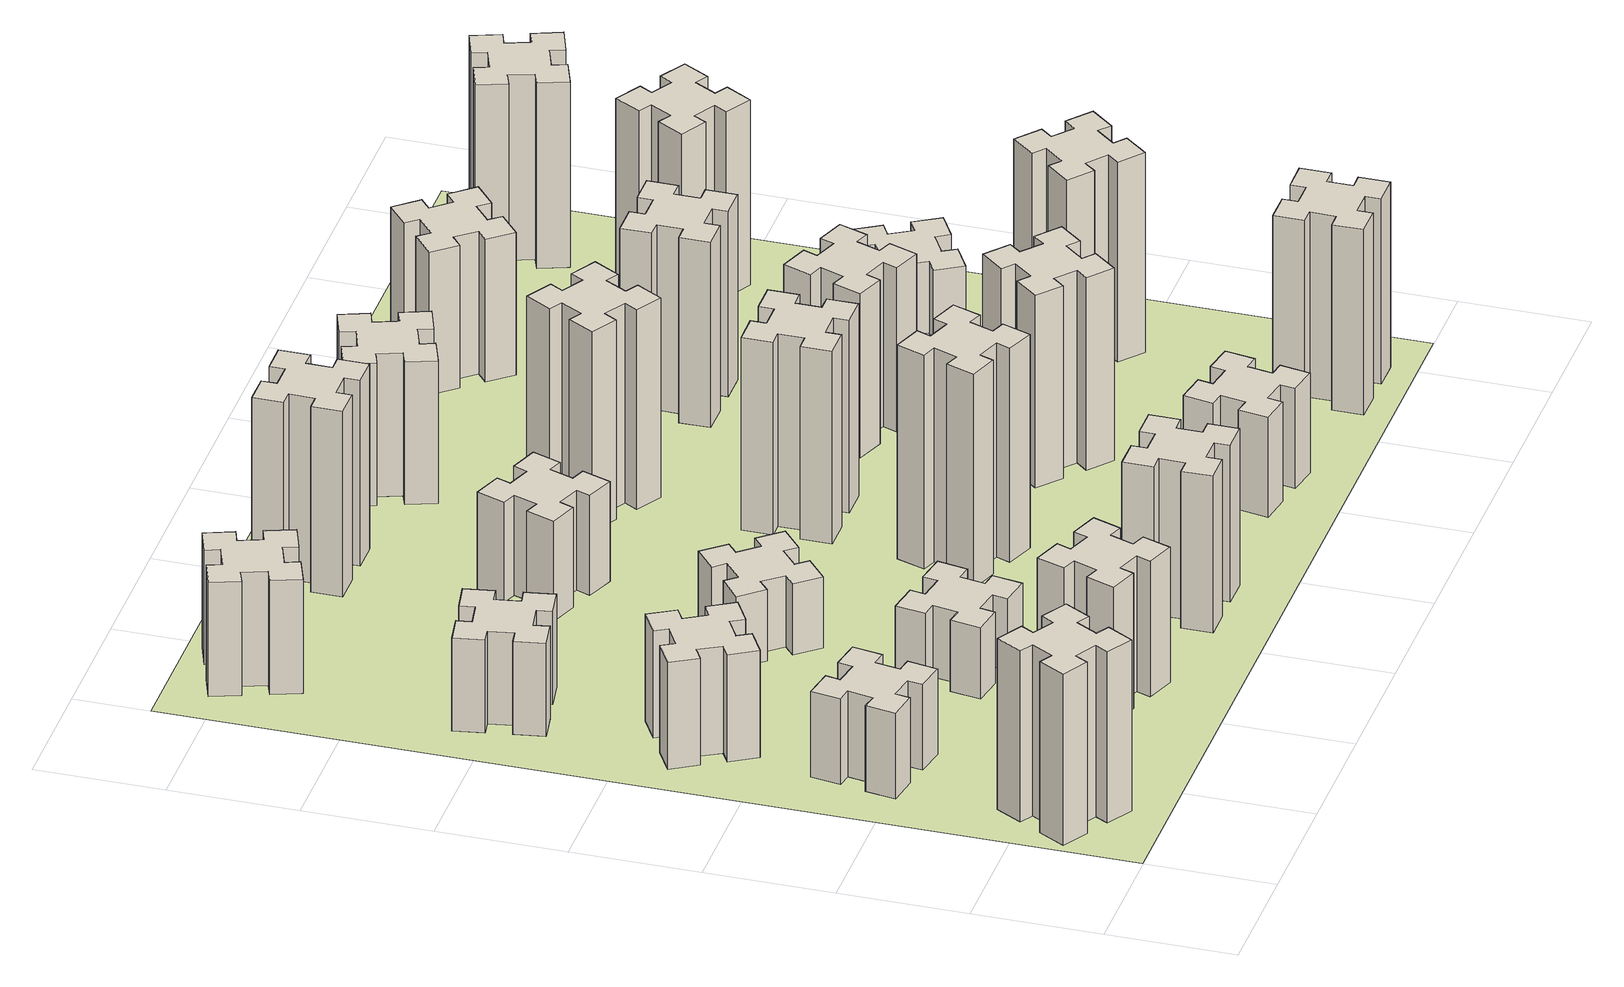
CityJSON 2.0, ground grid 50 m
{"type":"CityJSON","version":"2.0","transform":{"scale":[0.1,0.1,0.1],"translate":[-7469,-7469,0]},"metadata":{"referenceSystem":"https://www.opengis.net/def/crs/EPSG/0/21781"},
"CityObjects":{
"building1":{"type":"Building","attributes":{"class":"1000","function":"1000","usage":"1000","yearOfConstruction":2016,"roofType":"1000","measuredHeight":72,"storeysAboveGround":30,"storeysBelowGround":0},"geometry":[{"type":"Solid","lod":"1","boundaries":[[[[0,1,2,3,4,5,6,7,8,9,10,11,12,13,14,15,16,17,18,19]],[[17,16,20,21]],[[16,15,22,20]],[[15,14,23,22]],[[14,13,24,23]],[[13,12,25,24]],[[12,11,26,25]],[[11,10,27,26]],[[10,9,28,27]],[[9,8,29,28]],[[8,7,30,29]],[[7,6,31,30]],[[6,5,32,31]],[[5,4,33,32]],[[4,3,34,33]],[[3,2,35,34]],[[2,1,36,35]],[[1,0,37,36]],[[0,19,38,37]],[[19,18,39,38]],[[18,17,21,39]],[[24,25,26,27,28,29,30,31,32,33,34,35,36,37,38,39,21,20,22,23]]]]}]},
"building2":{"type":"Building","attributes":{"class":"1000","function":"1000","usage":"1000","yearOfConstruction":2016,"roofType":"1000","measuredHeight":36,"storeysAboveGround":30,"storeysBelowGround":0},"geometry":[{"type":"Solid","lod":"1","boundaries":[[[[40,41,42,43,44,45,46,47,48,49,50,51,52,53,54,55,56,57,58,59]],[[57,56,60,61]],[[56,55,62,60]],[[55,54,63,62]],[[54,53,64,63]],[[53,52,65,64]],[[52,51,66,65]],[[51,50,67,66]],[[50,49,68,67]],[[49,48,69,68]],[[48,47,70,69]],[[47,46,71,70]],[[46,45,72,71]],[[45,44,73,72]],[[44,43,74,73]],[[43,42,75,74]],[[42,41,76,75]],[[41,40,77,76]],[[40,59,78,77]],[[59,58,79,78]],[[58,57,61,79]],[[64,65,66,67,68,69,70,71,72,73,74,75,76,77,78,79,61,60,62,63]]]]}]},
"building3":{"type":"Building","attributes":{"class":"1000","function":"1000","usage":"1000","yearOfConstruction":2016,"roofType":"1000","measuredHeight":45,"storeysAboveGround":30,"storeysBelowGround":0},"geometry":[{"type":"Solid","lod":"1","boundaries":[[[[80,81,82,83,84,85,86,87,88,89,90,91,92,93,94,95,96,97,98,99]],[[97,96,100,101]],[[96,95,102,100]],[[95,94,103,102]],[[94,93,104,103]],[[93,92,105,104]],[[92,91,106,105]],[[91,90,107,106]],[[90,89,108,107]],[[89,88,109,108]],[[88,87,110,109]],[[87,86,111,110]],[[86,85,112,111]],[[85,84,113,112]],[[84,83,114,113]],[[83,82,115,114]],[[82,81,116,115]],[[81,80,117,116]],[[80,99,118,117]],[[99,98,119,118]],[[98,97,101,119]],[[104,105,106,107,108,109,110,111,112,113,114,115,116,117,118,119,101,100,102,103]]]]}]},
"building4":{"type":"Building","attributes":{"class":"1000","function":"1000","usage":"1000","yearOfConstruction":2016,"roofType":"1000","measuredHeight":39,"storeysAboveGround":30,"storeysBelowGround":0},"geometry":[{"type":"Solid","lod":"1","boundaries":[[[[120,121,122,123,124,125,126,127,128,129,130,131,132,133,134,135,136,137,138,139]],[[137,136,140,141]],[[136,135,142,140]],[[135,134,143,142]],[[134,133,144,143]],[[133,132,145,144]],[[132,131,146,145]],[[131,130,147,146]],[[130,129,148,147]],[[129,128,149,148]],[[128,127,150,149]],[[127,126,151,150]],[[126,125,152,151]],[[125,124,153,152]],[[124,123,154,153]],[[123,122,155,154]],[[122,121,156,155]],[[121,120,157,156]],[[120,139,158,157]],[[139,138,159,158]],[[138,137,141,159]],[[144,145,146,147,148,149,150,151,152,153,154,155,156,157,158,159,141,140,142,143]]]]}]},
"building5":{"type":"Building","attributes":{"class":"1000","function":"1000","usage":"1000","yearOfConstruction":2016,"roofType":"1000","measuredHeight":57,"storeysAboveGround":30,"storeysBelowGround":0},"geometry":[{"type":"Solid","lod":"1","boundaries":[[[[160,161,162,163,164,165,166,167,168,169,170,171,172,173,174,175,176,177,178,179]],[[177,176,180,181]],[[176,175,182,180]],[[175,174,183,182]],[[174,173,184,183]],[[173,172,185,184]],[[172,171,186,185]],[[171,170,187,186]],[[170,169,188,187]],[[169,168,189,188]],[[168,167,190,189]],[[167,166,191,190]],[[166,165,192,191]],[[165,164,193,192]],[[164,163,194,193]],[[163,162,195,194]],[[162,161,196,195]],[[161,160,197,196]],[[160,179,198,197]],[[179,178,199,198]],[[178,177,181,199]],[[184,185,186,187,188,189,190,191,192,193,194,195,196,197,198,199,181,180,182,183]]]]}]},
"building6":{"type":"Building","attributes":{"class":"1000","function":"1000","usage":"1000","yearOfConstruction":2016,"roofType":"1000","measuredHeight":48,"storeysAboveGround":30,"storeysBelowGround":0},"geometry":[{"type":"Solid","lod":"1","boundaries":[[[[200,201,202,203,204,205,206,207,208,209,210,211,212,213,214,215,216,217,218,219]],[[217,216,220,221]],[[216,215,222,220]],[[215,214,223,222]],[[214,213,224,223]],[[213,212,225,224]],[[212,211,226,225]],[[211,210,227,226]],[[210,209,228,227]],[[209,208,229,228]],[[208,207,230,229]],[[207,206,231,230]],[[206,205,232,231]],[[205,204,233,232]],[[204,203,234,233]],[[203,202,235,234]],[[202,201,236,235]],[[201,200,237,236]],[[200,219,238,237]],[[219,218,239,238]],[[218,217,221,239]],[[224,225,226,227,228,229,230,231,232,233,234,235,236,237,238,239,221,220,222,223]]]]}]},
"building7":{"type":"Building","attributes":{"class":"1000","function":"1000","usage":"1000","yearOfConstruction":2016,"roofType":"1000","measuredHeight":30,"storeysAboveGround":30,"storeysBelowGround":0},"geometry":[{"type":"Solid","lod":"1","boundaries":[[[[240,241,242,243,244,245,246,247,248,249,250,251,252,253,254,255,256,257,258,259]],[[257,256,260,261]],[[256,255,262,260]],[[255,254,263,262]],[[254,253,264,263]],[[253,252,265,264]],[[252,251,266,265]],[[251,250,267,266]],[[250,249,268,267]],[[249,248,269,268]],[[248,247,270,269]],[[247,246,271,270]],[[246,245,272,271]],[[245,244,273,272]],[[244,243,274,273]],[[243,242,275,274]],[[242,241,276,275]],[[241,240,277,276]],[[240,259,278,277]],[[259,258,279,278]],[[258,257,261,279]],[[264,265,266,267,268,269,270,271,272,273,274,275,276,277,278,279,261,260,262,263]]]]}]},
"building8":{"type":"Building","attributes":{"class":"1000","function":"1000","usage":"1000","yearOfConstruction":2016,"roofType":"1000","measuredHeight":30,"storeysAboveGround":30,"storeysBelowGround":0},"geometry":[{"type":"Solid","lod":"1","boundaries":[[[[280,281,282,283,284,285,286,287,288,289,290,291,292,293,294,295,296,297,298,299]],[[297,296,300,301]],[[296,295,302,300]],[[295,294,303,302]],[[294,293,304,303]],[[293,292,305,304]],[[292,291,306,305]],[[291,290,307,306]],[[290,289,308,307]],[[289,288,309,308]],[[288,287,310,309]],[[287,286,311,310]],[[286,285,312,311]],[[285,284,313,312]],[[284,283,314,313]],[[283,282,315,314]],[[282,281,316,315]],[[281,280,317,316]],[[280,299,318,317]],[[299,298,319,318]],[[298,297,301,319]],[[304,305,306,307,308,309,310,311,312,313,314,315,316,317,318,319,301,300,302,303]]]]}]},
"building9":{"type":"Building","attributes":{"class":"1000","function":"1000","usage":"1000","yearOfConstruction":2016,"roofType":"1000","measuredHeight":66,"storeysAboveGround":30,"storeysBelowGround":0},"geometry":[{"type":"Solid","lod":"1","boundaries":[[[[320,321,322,323,324,325,326,327,328,329,330,331,332,333,334,335,336,337,338,339]],[[337,336,340,341]],[[336,335,342,340]],[[335,334,343,342]],[[334,333,344,343]],[[333,332,345,344]],[[332,331,346,345]],[[331,330,347,346]],[[330,329,348,347]],[[329,328,349,348]],[[328,327,350,349]],[[327,326,351,350]],[[326,325,352,351]],[[325,324,353,352]],[[324,323,354,353]],[[323,322,355,354]],[[322,321,356,355]],[[321,320,357,356]],[[320,339,358,357]],[[339,338,359,358]],[[338,337,341,359]],[[344,345,346,347,348,349,350,351,352,353,354,355,356,357,358,359,341,340,342,343]]]]}]},
"building10":{"type":"Building","attributes":{"class":"1000","function":"1000","usage":"1000","yearOfConstruction":2016,"roofType":"1000","measuredHeight":42,"storeysAboveGround":30,"storeysBelowGround":0},"geometry":[{"type":"Solid","lod":"1","boundaries":[[[[360,361,362,363,364,365,366,367,368,369,370,371,372,373,374,375,376,377,378,379]],[[377,376,380,381]],[[376,375,382,380]],[[375,374,383,382]],[[374,373,384,383]],[[373,372,385,384]],[[372,371,386,385]],[[371,370,387,386]],[[370,369,388,387]],[[369,368,389,388]],[[368,367,390,389]],[[367,366,391,390]],[[366,365,392,391]],[[365,364,393,392]],[[364,363,394,393]],[[363,362,395,394]],[[362,361,396,395]],[[361,360,397,396]],[[360,379,398,397]],[[379,378,399,398]],[[378,377,381,399]],[[384,385,386,387,388,389,390,391,392,393,394,395,396,397,398,399,381,380,382,383]]]]}]},
"building11":{"type":"Building","attributes":{"class":"1000","function":"1000","usage":"1000","yearOfConstruction":2016,"roofType":"1000","measuredHeight":78,"storeysAboveGround":30,"storeysBelowGround":0},"geometry":[{"type":"Solid","lod":"1","boundaries":[[[[400,401,402,403,404,405,406,407,408,409,410,411,412,413,414,415,416,417,418,419]],[[417,416,420,421]],[[416,415,422,420]],[[415,414,423,422]],[[414,413,424,423]],[[413,412,425,424]],[[412,411,426,425]],[[411,410,427,426]],[[410,409,428,427]],[[409,408,429,428]],[[408,407,430,429]],[[407,406,431,430]],[[406,405,432,431]],[[405,404,433,432]],[[404,403,434,433]],[[403,402,435,434]],[[402,401,436,435]],[[401,400,437,436]],[[400,419,438,437]],[[419,418,439,438]],[[418,417,421,439]],[[424,425,426,427,428,429,430,431,432,433,434,435,436,437,438,439,421,420,422,423]]]]}]},
"building12":{"type":"Building","attributes":{"class":"1000","function":"1000","usage":"1000","yearOfConstruction":2016,"roofType":"1000","measuredHeight":90,"storeysAboveGround":30,"storeysBelowGround":0},"geometry":[{"type":"Solid","lod":"1","boundaries":[[[[440,441,442,443,444,445,446,447,448,449,450,451,452,453,454,455,456,457,458,459]],[[457,456,460,461]],[[456,455,462,460]],[[455,454,463,462]],[[454,453,464,463]],[[453,452,465,464]],[[452,451,466,465]],[[451,450,467,466]],[[450,449,468,467]],[[449,448,469,468]],[[448,447,470,469]],[[447,446,471,470]],[[446,445,472,471]],[[445,444,473,472]],[[444,443,474,473]],[[443,442,475,474]],[[442,441,476,475]],[[441,440,477,476]],[[440,459,478,477]],[[459,458,479,478]],[[458,457,461,479]],[[464,465,466,467,468,469,470,471,472,473,474,475,476,477,478,479,461,460,462,463]]]]}]},
"building13":{"type":"Building","attributes":{"class":"1000","function":"1000","usage":"1000","yearOfConstruction":2016,"roofType":"1000","measuredHeight":81,"storeysAboveGround":30,"storeysBelowGround":0},"geometry":[{"type":"Solid","lod":"1","boundaries":[[[[480,481,482,483,484,485,486,487,488,489,490,491,492,493,494,495,496,497,498,499]],[[497,496,500,501]],[[496,495,502,500]],[[495,494,503,502]],[[494,493,504,503]],[[493,492,505,504]],[[492,491,506,505]],[[491,490,507,506]],[[490,489,508,507]],[[489,488,509,508]],[[488,487,510,509]],[[487,486,511,510]],[[486,485,512,511]],[[485,484,513,512]],[[484,483,514,513]],[[483,482,515,514]],[[482,481,516,515]],[[481,480,517,516]],[[480,499,518,517]],[[499,498,519,518]],[[498,497,501,519]],[[504,505,506,507,508,509,510,511,512,513,514,515,516,517,518,519,501,500,502,503]]]]}]},
"building14":{"type":"Building","attributes":{"class":"1000","function":"1000","usage":"1000","yearOfConstruction":2016,"roofType":"1000","measuredHeight":84,"storeysAboveGround":30,"storeysBelowGround":0},"geometry":[{"type":"Solid","lod":"1","boundaries":[[[[520,521,522,523,524,525,526,527,528,529,530,531,532,533,534,535,536,537,538,539]],[[537,536,540,541]],[[536,535,542,540]],[[535,534,543,542]],[[534,533,544,543]],[[533,532,545,544]],[[532,531,546,545]],[[531,530,547,546]],[[530,529,548,547]],[[529,528,549,548]],[[528,527,550,549]],[[527,526,551,550]],[[526,525,552,551]],[[525,524,553,552]],[[524,523,554,553]],[[523,522,555,554]],[[522,521,556,555]],[[521,520,557,556]],[[520,539,558,557]],[[539,538,559,558]],[[538,537,541,559]],[[544,545,546,547,548,549,550,551,552,553,554,555,556,557,558,559,541,540,542,543]]]]}]},
"building15":{"type":"Building","attributes":{"class":"1000","function":"1000","usage":"1000","yearOfConstruction":2016,"roofType":"1000","measuredHeight":42,"storeysAboveGround":30,"storeysBelowGround":0},"geometry":[{"type":"Solid","lod":"1","boundaries":[[[[560,561,562,563,564,565,566,567,568,569,570,571,572,573,574,575,576,577,578,579]],[[577,576,580,581]],[[576,575,582,580]],[[575,574,583,582]],[[574,573,584,583]],[[573,572,585,584]],[[572,571,586,585]],[[571,570,587,586]],[[570,569,588,587]],[[569,568,589,588]],[[568,567,590,589]],[[567,566,591,590]],[[566,565,592,591]],[[565,564,593,592]],[[564,563,594,593]],[[563,562,595,594]],[[562,561,596,595]],[[561,560,597,596]],[[560,579,598,597]],[[579,578,599,598]],[[578,577,581,599]],[[584,585,586,587,588,589,590,591,592,593,594,595,596,597,598,599,581,580,582,583]]]]}]},
"building16":{"type":"Building","attributes":{"class":"1000","function":"1000","usage":"1000","yearOfConstruction":2016,"roofType":"1000","measuredHeight":60,"storeysAboveGround":30,"storeysBelowGround":0},"geometry":[{"type":"Solid","lod":"1","boundaries":[[[[600,601,602,603,604,605,606,607,608,609,610,611,612,613,614,615,616,617,618,619]],[[617,616,620,621]],[[616,615,622,620]],[[615,614,623,622]],[[614,613,624,623]],[[613,612,625,624]],[[612,611,626,625]],[[611,610,627,626]],[[610,609,628,627]],[[609,608,629,628]],[[608,607,630,629]],[[607,606,631,630]],[[606,605,632,631]],[[605,604,633,632]],[[604,603,634,633]],[[603,602,635,634]],[[602,601,636,635]],[[601,600,637,636]],[[600,619,638,637]],[[619,618,639,638]],[[618,617,621,639]],[[624,625,626,627,628,629,630,631,632,633,634,635,636,637,638,639,621,620,622,623]]]]}]},
"building17":{"type":"Building","attributes":{"class":"1000","function":"1000","usage":"1000","yearOfConstruction":2016,"roofType":"1000","measuredHeight":81,"storeysAboveGround":30,"storeysBelowGround":0},"geometry":[{"type":"Solid","lod":"1","boundaries":[[[[640,641,642,643,644,645,646,647,648,649,650,651,652,653,654,655,656,657,658,659]],[[657,656,660,661]],[[656,655,662,660]],[[655,654,663,662]],[[654,653,664,663]],[[653,652,665,664]],[[652,651,666,665]],[[651,650,667,666]],[[650,649,668,667]],[[649,648,669,668]],[[648,647,670,669]],[[647,646,671,670]],[[646,645,672,671]],[[645,644,673,672]],[[644,643,674,673]],[[643,642,675,674]],[[642,641,676,675]],[[641,640,677,676]],[[640,659,678,677]],[[659,658,679,678]],[[658,657,661,679]],[[664,665,666,667,668,669,670,671,672,673,674,675,676,677,678,679,661,660,662,663]]]]}]},
"building18":{"type":"Building","attributes":{"class":"1000","function":"1000","usage":"1000","yearOfConstruction":2016,"roofType":"1000","measuredHeight":69,"storeysAboveGround":30,"storeysBelowGround":0},"geometry":[{"type":"Solid","lod":"1","boundaries":[[[[680,681,682,683,684,685,686,687,688,689,690,691,692,693,694,695,696,697,698,699]],[[697,696,700,701]],[[696,695,702,700]],[[695,694,703,702]],[[694,693,704,703]],[[693,692,705,704]],[[692,691,706,705]],[[691,690,707,706]],[[690,689,708,707]],[[689,688,709,708]],[[688,687,710,709]],[[687,686,711,710]],[[686,685,712,711]],[[685,684,713,712]],[[684,683,714,713]],[[683,682,715,714]],[[682,681,716,715]],[[681,680,717,716]],[[680,699,718,717]],[[699,698,719,718]],[[698,697,701,719]],[[704,705,706,707,708,709,710,711,712,713,714,715,716,717,718,719,701,700,702,703]]]]}]},
"building19":{"type":"Building","attributes":{"class":"1000","function":"1000","usage":"1000","yearOfConstruction":2016,"roofType":"1000","measuredHeight":78,"storeysAboveGround":30,"storeysBelowGround":0},"geometry":[{"type":"Solid","lod":"1","boundaries":[[[[720,721,722,723,724,725,726,727,728,729,730,731,732,733,734,735,736,737,738,739]],[[737,736,740,741]],[[736,735,742,740]],[[735,734,743,742]],[[734,733,744,743]],[[733,732,745,744]],[[732,731,746,745]],[[731,730,747,746]],[[730,729,748,747]],[[729,728,749,748]],[[728,727,750,749]],[[727,726,751,750]],[[726,725,752,751]],[[725,724,753,752]],[[724,723,754,753]],[[723,722,755,754]],[[722,721,756,755]],[[721,720,757,756]],[[720,739,758,757]],[[739,738,759,758]],[[738,737,741,759]],[[744,745,746,747,748,749,750,751,752,753,754,755,756,757,758,759,741,740,742,743]]]]}]},
"building20":{"type":"Building","attributes":{"class":"1000","function":"1000","usage":"1000","yearOfConstruction":2016,"roofType":"1000","measuredHeight":78,"storeysAboveGround":30,"storeysBelowGround":0},"geometry":[{"type":"Solid","lod":"1","boundaries":[[[[760,761,762,763,764,765,766,767,768,769,770,771,772,773,774,775,776,777,778,779]],[[777,776,780,781]],[[776,775,782,780]],[[775,774,783,782]],[[774,773,784,783]],[[773,772,785,784]],[[772,771,786,785]],[[771,770,787,786]],[[770,769,788,787]],[[769,768,789,788]],[[768,767,790,789]],[[767,766,791,790]],[[766,765,792,791]],[[765,764,793,792]],[[764,763,794,793]],[[763,762,795,794]],[[762,761,796,795]],[[761,760,797,796]],[[760,779,798,797]],[[779,778,799,798]],[[778,777,781,799]],[[784,785,786,787,788,789,790,791,792,793,794,795,796,797,798,799,781,780,782,783]]]]}]},
"building21":{"type":"Building","attributes":{"class":"1000","function":"1000","usage":"1000","yearOfConstruction":2016,"roofType":"1000","measuredHeight":60,"storeysAboveGround":30,"storeysBelowGround":0},"geometry":[{"type":"Solid","lod":"1","boundaries":[[[[800,801,802,803,804,805,806,807,808,809,810,811,812,813,814,815,816,817,818,819]],[[817,816,820,821]],[[816,815,822,820]],[[815,814,823,822]],[[814,813,824,823]],[[813,812,825,824]],[[812,811,826,825]],[[811,810,827,826]],[[810,809,828,827]],[[809,808,829,828]],[[808,807,830,829]],[[807,806,831,830]],[[806,805,832,831]],[[805,804,833,832]],[[804,803,834,833]],[[803,802,835,834]],[[802,801,836,835]],[[801,800,837,836]],[[800,819,838,837]],[[819,818,839,838]],[[818,817,821,839]],[[824,825,826,827,828,829,830,831,832,833,834,835,836,837,838,839,821,820,822,823]]]]}]},
"building22":{"type":"Building","attributes":{"class":"1000","function":"1000","usage":"1000","yearOfConstruction":2016,"roofType":"1000","measuredHeight":84,"storeysAboveGround":30,"storeysBelowGround":0},"geometry":[{"type":"Solid","lod":"1","boundaries":[[[[840,841,842,843,844,845,846,847,848,849,850,851,852,853,854,855,856,857,858,859]],[[857,856,860,861]],[[856,855,862,860]],[[855,854,863,862]],[[854,853,864,863]],[[853,852,865,864]],[[852,851,866,865]],[[851,850,867,866]],[[850,849,868,867]],[[849,848,869,868]],[[848,847,870,869]],[[847,846,871,870]],[[846,845,872,871]],[[845,844,873,872]],[[844,843,874,873]],[[843,842,875,874]],[[842,841,876,875]],[[841,840,877,876]],[[840,859,878,877]],[[859,858,879,878]],[[858,857,861,879]],[[864,865,866,867,868,869,870,871,872,873,874,875,876,877,878,879,861,860,862,863]]]]}]},
"building23":{"type":"Building","attributes":{"class":"1000","function":"1000","usage":"1000","yearOfConstruction":2016,"roofType":"1000","measuredHeight":30,"storeysAboveGround":30,"storeysBelowGround":0},"geometry":[{"type":"Solid","lod":"1","boundaries":[[[[880,881,882,883,884,885,886,887,888,889,890,891,892,893,894,895,896,897,898,899]],[[897,896,900,901]],[[896,895,902,900]],[[895,894,903,902]],[[894,893,904,903]],[[893,892,905,904]],[[892,891,906,905]],[[891,890,907,906]],[[890,889,908,907]],[[889,888,909,908]],[[888,887,910,909]],[[887,886,911,910]],[[886,885,912,911]],[[885,884,913,912]],[[884,883,914,913]],[[883,882,915,914]],[[882,881,916,915]],[[881,880,917,916]],[[880,899,918,917]],[[899,898,919,918]],[[898,897,901,919]],[[904,905,906,907,908,909,910,911,912,913,914,915,916,917,918,919,901,900,902,903]]]]}]},
"building24":{"type":"Building","attributes":{"class":"1000","function":"1000","usage":"1000","yearOfConstruction":2016,"roofType":"1000","measuredHeight":78,"storeysAboveGround":30,"storeysBelowGround":0},"geometry":[{"type":"Solid","lod":"1","boundaries":[[[[920,921,922,923,924,925,926,927,928,929,930,931,932,933,934,935,936,937,938,939]],[[937,936,940,941]],[[936,935,942,940]],[[935,934,943,942]],[[934,933,944,943]],[[933,932,945,944]],[[932,931,946,945]],[[931,930,947,946]],[[930,929,948,947]],[[929,928,949,948]],[[928,927,950,949]],[[927,926,951,950]],[[926,925,952,951]],[[925,924,953,952]],[[924,923,954,953]],[[923,922,955,954]],[[922,921,956,955]],[[921,920,957,956]],[[920,939,958,957]],[[939,938,959,958]],[[938,937,941,959]],[[944,945,946,947,948,949,950,951,952,953,954,955,956,957,958,959,941,940,942,943]]]]}]},
"building25":{"type":"Building","attributes":{"class":"1000","function":"1000","usage":"1000","yearOfConstruction":2016,"roofType":"1000","measuredHeight":78,"storeysAboveGround":30,"storeysBelowGround":0},"geometry":[{"type":"Solid","lod":"1","boundaries":[[[[960,961,962,963,964,965,966,967,968,969,970,971,972,973,974,975,976,977,978,979]],[[977,976,980,981]],[[976,975,982,980]],[[975,974,983,982]],[[974,973,984,983]],[[973,972,985,984]],[[972,971,986,985]],[[971,970,987,986]],[[970,969,988,987]],[[969,968,989,988]],[[968,967,990,989]],[[967,966,991,990]],[[966,965,992,991]],[[965,964,993,992]],[[964,963,994,993]],[[963,962,995,994]],[[962,961,996,995]],[[961,960,997,996]],[[960,979,998,997]],[[979,978,999,998]],[[978,977,981,999]],[[984,985,986,987,988,989,990,991,992,993,994,995,996,997,998,999,981,980,982,983]]]]}]},
"landuse1":{"type":"LandUse","attributes":{"name":"plot1","function":"1010"},"geometry":[{"type":"MultiSurface","lod":"1","boundaries":[[[1000,1001,1002,1003]]]}]}
},
"vertices":[
[177,305,0],[264,255,0],[234,203,0],[338,143,0],[398,247,0],[346,277,0],[396,364,0],[448,334,0],[508,438,0],[404,498,0],[374,446,0],[287,496,0],[317,548,0],[213,608,0],[153,504,0],[205,474,0],[155,387,0],[103,417,0],[43,313,0],[147,253,0],[155,387,720],[103,417,720],[205,474,720],[153,504,720],[213,608,720],[317,548,720],[287,496,720],[374,446,720],[404,498,720],[508,438,720],[448,334,720],[396,364,720],[346,277,720],[398,247,720],[338,143,720],[234,203,720],[264,255,720],[177,305,720],[147,253,720],[43,313,720],
[307,1016,0],[405,998,0],[395,939,0],[513,918,0],[534,1037,0],[475,1047,0],[492,1145,0],[551,1135,0],[572,1253,0],[454,1274,0],[444,1215,0],[345,1232,0],[356,1291,0],[237,1312,0],[217,1194,0],[276,1184,0],[258,1085,0],[199,1096,0],[178,977,0],[297,957,0],[258,1085,360],[199,1096,360],[276,1184,360],[217,1194,360],[237,1312,360],[356,1291,360],[345,1232,360],[444,1215,360],[454,1274,360],[572,1253,360],[551,1135,360],[492,1145,360],[475,1047,360],[534,1037,360],[513,918,360],[395,939,360],[405,998,360],[307,1016,360],[297,957,360],[178,977,360],
[364,1876,0],[277,1826,0],[247,1878,0],[143,1818,0],[203,1714,0],[255,1744,0],[305,1657,0],[253,1627,0],[313,1523,0],[417,1583,0],[387,1635,0],[474,1685,0],[504,1633,0],[608,1693,0],[548,1797,0],[496,1767,0],[446,1854,0],[498,1884,0],[438,1988,0],[334,1928,0],[446,1854,450],[498,1884,450],[496,1767,450],[548,1797,450],[608,1693,450],[504,1633,450],[474,1685,450],[387,1635,450],[417,1583,450],[313,1523,450],[253,1627,450],[305,1657,450],[255,1744,450],[203,1714,450],[143,1818,450],[247,1878,450],[277,1826,450],[364,1876,450],[334,1928,450],[438,1988,450],
[345,2378,0],[444,2396,0],[454,2337,0],[572,2357,0],[551,2476,0],[492,2465,0],[475,2564,0],[534,2574,0],[513,2692,0],[395,2671,0],[405,2612,0],[307,2595,0],[297,2654,0],[178,2633,0],[199,2515,0],[258,2525,0],[276,2427,0],[217,2417,0],[237,2298,0],[356,2319,0],[276,2427,390],[217,2417,390],[258,2525,390],[199,2515,390],[178,2633,390],[297,2654,390],[307,2595,390],[405,2612,390],[395,2671,390],[513,2692,390],[534,2574,390],[475,2564,390],[492,2465,390],[551,2476,390],[572,2357,390],[454,2337,390],[444,2396,390],[345,2378,390],[356,2319,390],[237,2298,390],
[1202,391,0],[1236,485,0],[1292,464,0],[1333,577,0],[1220,618,0],[1200,562,0],[1106,596,0],[1127,652,0],[1014,693,0],[973,580,0],[1029,560,0],[995,466,0],[939,487,0],[897,374,0],[1010,333,0],[1031,389,0],[1125,355,0],[1104,299,0],[1217,257,0],[1258,370,0],[1125,355,570],[1104,299,570],[1031,389,570],[1010,333,570],[897,374,570],[939,487,570],[995,466,570],[1029,560,570],[973,580,570],[1014,693,570],[1127,652,570],[1106,596,570],[1200,562,570],[1220,618,570],[1333,577,570],[1292,464,570],[1236,485,570],[1202,391,570],[1258,370,570],[1217,257,570],
[255,3445,0],[289,3351,0],[233,3330,0],[274,3217,0],[387,3259,0],[366,3315,0],[460,3349,0],[480,3293,0],[593,3334,0],[552,3447,0],[496,3426,0],[462,3520,0],[518,3540,0],[477,3653,0],[364,3612,0],[385,3556,0],[291,3522,0],[270,3578,0],[157,3537,0],[199,3424,0],[291,3522,480],[270,3578,480],[385,3556,480],[364,3612,480],[477,3653,480],[518,3540,480],[462,3520,480],[496,3426,480],[552,3447,480],[593,3334,480],[480,3293,480],[460,3349,480],[366,3315,480],[387,3259,480],[274,3217,480],[233,3330,480],[289,3351,480],[255,3445,480],[199,3424,480],[157,3537,480],
[1016,1084,0],[998,985,0],[939,996,0],[918,877,0],[1037,857,0],[1047,916,0],[1145,898,0],[1135,839,0],[1253,818,0],[1274,937,0],[1215,947,0],[1232,1045,0],[1291,1035,0],[1312,1153,0],[1194,1174,0],[1184,1115,0],[1085,1132,0],[1096,1191,0],[977,1212,0],[957,1094,0],[1085,1132,300],[1096,1191,300],[1184,1115,300],[1194,1174,300],[1312,1153,300],[1291,1035,300],[1232,1045,300],[1215,947,300],[1274,937,300],[1253,818,300],[1135,839,300],[1145,898,300],[1047,916,300],[1037,857,300],[918,877,300],[939,996,300],[998,985,300],[1016,1084,300],[957,1094,300],[977,1212,300],
[999,1723,0],[1063,1646,0],[1017,1608,0],[1094,1516,0],[1186,1593,0],[1148,1639,0],[1224,1703,0],[1263,1657,0],[1355,1734,0],[1278,1826,0],[1232,1788,0],[1167,1864,0],[1213,1903,0],[1136,1995,0],[1044,1918,0],[1083,1872,0],[1006,1807,0],[968,1853,0],[876,1776,0],[953,1684,0],[1006,1807,300],[968,1853,300],[1083,1872,300],[1044,1918,300],[1136,1995,300],[1213,1903,300],[1167,1864,300],[1232,1788,300],[1278,1826,300],[1355,1734,300],[1263,1657,300],[1224,1703,300],[1148,1639,300],[1186,1593,300],[1094,1516,300],[1017,1608,300],[1063,1646,300],[999,1723,300],[953,1684,300],[876,1776,300],
[1865,325,0],[1865,425,0],[1925,425,0],[1925,545,0],[1805,545,0],[1805,485,0],[1705,485,0],[1705,545,0],[1585,545,0],[1585,425,0],[1645,425,0],[1645,325,0],[1585,325,0],[1585,205,0],[1705,205,0],[1705,265,0],[1805,265,0],[1805,205,0],[1925,205,0],[1925,325,0],[1805,265,660],[1805,205,660],[1705,265,660],[1705,205,660],[1585,205,660],[1585,325,660],[1645,325,660],[1645,425,660],[1585,425,660],[1585,545,660],[1705,545,660],[1705,485,660],[1805,485,660],[1805,545,660],[1925,545,660],[1925,425,660],[1865,425,660],[1865,325,660],[1925,325,660],[1925,205,660],
[1300,2682,0],[1206,2716,0],[1227,2772,0],[1114,2813,0],[1073,2700,0],[1129,2680,0],[1095,2586,0],[1039,2607,0],[997,2494,0],[1110,2453,0],[1131,2509,0],[1225,2475,0],[1204,2419,0],[1317,2377,0],[1358,2490,0],[1302,2511,0],[1336,2605,0],[1392,2584,0],[1433,2697,0],[1320,2738,0],[1336,2605,420],[1392,2584,420],[1302,2511,420],[1358,2490,420],[1317,2377,420],[1204,2419,420],[1225,2475,420],[1131,2509,420],[1110,2453,420],[997,2494,420],[1039,2607,420],[1095,2586,420],[1129,2680,420],[1073,2700,420],[1114,2813,420],[1227,2772,420],[1206,2716,420],[1300,2682,420],[1320,2738,420],[1433,2697,420],
[1005,3485,0],[1005,3385,0],[945,3385,0],[945,3265,0],[1065,3265,0],[1065,3325,0],[1165,3325,0],[1165,3265,0],[1285,3265,0],[1285,3385,0],[1225,3385,0],[1225,3485,0],[1285,3485,0],[1285,3605,0],[1165,3605,0],[1165,3545,0],[1065,3545,0],[1065,3605,0],[945,3605,0],[945,3485,0],[1065,3545,780],[1065,3605,780],[1165,3545,780],[1165,3605,780],[1285,3605,780],[1285,3485,780],[1225,3485,780],[1225,3385,780],[1285,3385,780],[1285,3265,780],[1165,3265,780],[1165,3325,780],[1065,3325,780],[1065,3265,780],[945,3265,780],[945,3385,780],[1005,3385,780],[1005,3485,780],[945,3485,780],[945,3605,780],
[1940,1302,0],[1846,1336,0],[1867,1392,0],[1754,1433,0],[1713,1320,0],[1769,1300,0],[1735,1206,0],[1679,1227,0],[1637,1114,0],[1750,1073,0],[1771,1129,0],[1865,1095,0],[1844,1039,0],[1957,997,0],[1998,1110,0],[1942,1131,0],[1976,1225,0],[2032,1204,0],[2073,1317,0],[1960,1358,0],[1976,1225,900],[2032,1204,900],[1942,1131,900],[1998,1110,900],[1957,997,900],[1844,1039,900],[1865,1095,900],[1771,1129,900],[1750,1073,900],[1637,1114,900],[1679,1227,900],[1735,1206,900],[1769,1300,900],[1713,1320,900],[1754,1433,900],[1867,1392,900],[1846,1336,900],[1940,1302,900],[1960,1358,900],[2073,1317,900],
[1845,1905,0],[1845,1805,0],[1785,1805,0],[1785,1685,0],[1905,1685,0],[1905,1745,0],[2005,1745,0],[2005,1685,0],[2125,1685,0],[2125,1805,0],[2065,1805,0],[2065,1905,0],[2125,1905,0],[2125,2025,0],[2005,2025,0],[2005,1965,0],[1905,1965,0],[1905,2025,0],[1785,2025,0],[1785,1905,0],[1905,1965,810],[1905,2025,810],[2005,1965,810],[2005,2025,810],[2125,2025,810],[2125,1905,810],[2065,1905,810],[2065,1805,810],[2125,1805,810],[2125,1685,810],[2005,1685,810],[2005,1745,810],[1905,1745,810],[1905,1685,810],[1785,1685,810],[1785,1805,810],[1845,1805,810],[1845,1905,810],[1785,1905,810],[1785,2025,810],
[1785,2694,0],[1735,2607,0],[1683,2637,0],[1623,2533,0],[1727,2473,0],[1757,2525,0],[1844,2475,0],[1814,2423,0],[1918,2363,0],[1978,2467,0],[1926,2497,0],[1976,2584,0],[2028,2554,0],[2088,2658,0],[1984,2718,0],[1954,2666,0],[1867,2716,0],[1897,2768,0],[1793,2828,0],[1733,2724,0],[1867,2716,840],[1897,2768,840],[1954,2666,840],[1984,2718,840],[2088,2658,840],[2028,2554,840],[1976,2584,840],[1926,2497,840],[1978,2467,840],[1918,2363,840],[1814,2423,840],[1844,2475,840],[1757,2525,840],[1727,2473,840],[1623,2533,840],[1683,2637,840],[1735,2607,840],[1785,2694,840],[1733,2724,840],[1793,2828,840],
[2527,276,0],[2625,258,0],[2615,199,0],[2733,178,0],[2754,297,0],[2695,307,0],[2712,405,0],[2771,395,0],[2792,513,0],[2674,534,0],[2664,475,0],[2565,492,0],[2576,551,0],[2457,572,0],[2437,454,0],[2496,444,0],[2478,345,0],[2419,356,0],[2398,237,0],[2517,217,0],[2478,345,420],[2419,356,420],[2496,444,420],[2437,454,420],[2457,572,420],[2576,551,420],[2565,492,420],[2664,475,420],[2674,534,420],[2792,513,420],[2771,395,420],[2712,405,420],[2695,307,420],[2754,297,420],[2733,178,420],[2615,199,420],[2625,258,420],[2527,276,420],[2517,217,420],[2398,237,420],
[1635,3345,0],[1669,3251,0],[1613,3230,0],[1654,3117,0],[1767,3159,0],[1746,3215,0],[1840,3249,0],[1860,3193,0],[1973,3234,0],[1932,3347,0],[1876,3326,0],[1842,3420,0],[1898,3440,0],[1857,3553,0],[1744,3512,0],[1765,3456,0],[1671,3422,0],[1650,3478,0],[1537,3437,0],[1579,3324,0],[1671,3422,600],[1650,3478,600],[1765,3456,600],[1744,3512,600],[1857,3553,600],[1898,3440,600],[1842,3420,600],[1876,3326,600],[1932,3347,600],[1973,3234,600],[1860,3193,600],[1840,3249,600],[1746,3215,600],[1767,3159,600],[1654,3117,600],[1613,3230,600],[1669,3251,600],[1635,3345,600],[1579,3324,600],[1537,3437,600],
[2647,1006,0],[2712,1083,0],[2758,1044,0],[2835,1136,0],[2743,1213,0],[2704,1167,0],[2628,1232,0],[2666,1278,0],[2574,1355,0],[2497,1263,0],[2543,1224,0],[2479,1148,0],[2433,1186,0],[2356,1094,0],[2448,1017,0],[2486,1063,0],[2563,999,0],[2524,953,0],[2616,876,0],[2693,968,0],[2563,999,810],[2524,953,810],[2486,1063,810],[2448,1017,810],[2356,1094,810],[2433,1186,810],[2479,1148,810],[2543,1224,810],[2497,1263,810],[2574,1355,810],[2666,1278,810],[2628,1232,810],[2704,1167,810],[2743,1213,810],[2835,1136,810],[2758,1044,810],[2712,1083,810],[2647,1006,810],[2693,968,810],[2616,876,810],
[2680,1942,0],[2586,1976,0],[2607,2032,0],[2494,2073,0],[2453,1960,0],[2509,1940,0],[2475,1846,0],[2419,1867,0],[2377,1754,0],[2490,1713,0],[2511,1769,0],[2605,1735,0],[2584,1679,0],[2697,1637,0],[2738,1750,0],[2682,1771,0],[2716,1865,0],[2772,1844,0],[2813,1957,0],[2700,1998,0],[2716,1865,690],[2772,1844,690],[2682,1771,690],[2738,1750,690],[2697,1637,690],[2584,1679,690],[2605,1735,690],[2511,1769,690],[2490,1713,690],[2377,1754,690],[2419,1867,690],[2475,1846,690],[2509,1940,690],[2453,1960,690],[2494,2073,690],[2607,2032,690],[2586,1976,690],[2680,1942,690],[2700,1998,690],[2813,1957,690],
[2705,2445,0],[2705,2545,0],[2765,2545,0],[2765,2665,0],[2645,2665,0],[2645,2605,0],[2545,2605,0],[2545,2665,0],[2425,2665,0],[2425,2545,0],[2485,2545,0],[2485,2445,0],[2425,2445,0],[2425,2325,0],[2545,2325,0],[2545,2385,0],[2645,2385,0],[2645,2325,0],[2765,2325,0],[2765,2445,0],[2645,2385,780],[2645,2325,780],[2545,2385,780],[2545,2325,780],[2425,2325,780],[2425,2445,780],[2485,2445,780],[2485,2545,780],[2425,2545,780],[2425,2665,780],[2545,2665,780],[2545,2605,780],[2645,2605,780],[2645,2665,780],[2765,2665,780],[2765,2545,780],[2705,2545,780],[2705,2445,780],[2765,2445,780],[2765,2325,780],
[3285,165,0],[3385,165,0],[3385,105,0],[3505,105,0],[3505,225,0],[3445,225,0],[3445,325,0],[3505,325,0],[3505,445,0],[3385,445,0],[3385,385,0],[3285,385,0],[3285,445,0],[3165,445,0],[3165,325,0],[3225,325,0],[3225,225,0],[3165,225,0],[3165,105,0],[3285,105,0],[3225,225,780],[3165,225,780],[3225,325,780],[3165,325,780],[3165,445,780],[3285,445,780],[3285,385,780],[3385,385,780],[3385,445,780],[3505,445,780],[3505,325,780],[3445,325,780],[3445,225,780],[3505,225,780],[3505,105,780],[3385,105,780],[3385,165,780],[3285,165,780],[3285,105,780],[3165,105,780],
[2628,3219,0],[2704,3283,0],[2743,3237,0],[2835,3314,0],[2758,3406,0],[2712,3368,0],[2647,3444,0],[2693,3483,0],[2616,3575,0],[2524,3498,0],[2563,3452,0],[2486,3387,0],[2448,3433,0],[2356,3356,0],[2433,3264,0],[2479,3303,0],[2543,3226,0],[2497,3188,0],[2574,3096,0],[2666,3173,0],[2543,3226,600],[2497,3188,600],[2479,3303,600],[2433,3264,600],[2356,3356,600],[2448,3433,600],[2486,3387,600],[2563,3452,600],[2524,3498,600],[2616,3575,600],[2693,3483,600],[2647,3444,600],[2712,3368,600],[2758,3406,600],[2835,3314,600],[2743,3237,600],[2704,3283,600],[2628,3219,600],[2666,3173,600],[2574,3096,600],
[3283,1324,0],[3219,1248,0],[3173,1286,0],[3096,1194,0],[3188,1117,0],[3226,1163,0],[3303,1099,0],[3264,1053,0],[3356,976,0],[3433,1068,0],[3387,1106,0],[3452,1183,0],[3498,1144,0],[3575,1236,0],[3483,1313,0],[3444,1267,0],[3368,1332,0],[3406,1378,0],[3314,1455,0],[3237,1363,0],[3368,1332,840],[3406,1378,840],[3444,1267,840],[3483,1313,840],[3575,1236,840],[3498,1144,840],[3452,1183,840],[3387,1106,840],[3433,1068,840],[3356,976,840],[3264,1053,840],[3303,1099,840],[3226,1163,840],[3188,1117,840],[3096,1194,840],[3173,1286,840],[3219,1248,840],[3283,1324,840],[3237,1363,840],[3314,1455,840],
[3324,1976,0],[3237,1926,0],[3207,1978,0],[3103,1918,0],[3163,1814,0],[3215,1844,0],[3265,1757,0],[3213,1727,0],[3273,1623,0],[3377,1683,0],[3347,1735,0],[3434,1785,0],[3464,1733,0],[3568,1793,0],[3508,1897,0],[3456,1867,0],[3406,1954,0],[3458,1984,0],[3398,2088,0],[3294,2028,0],[3406,1954,300],[3458,1984,300],[3456,1867,300],[3508,1897,300],[3568,1793,300],[3464,1733,300],[3434,1785,300],[3347,1735,300],[3377,1683,300],[3273,1623,300],[3213,1727,300],[3265,1757,300],[3215,1844,300],[3163,1814,300],[3103,1918,300],[3207,1978,300],[3237,1926,300],[3324,1976,300],[3294,2028,300],[3398,2088,300],
[3434,2766,0],[3347,2816,0],[3377,2868,0],[3273,2928,0],[3213,2824,0],[3265,2794,0],[3215,2707,0],[3163,2737,0],[3103,2633,0],[3207,2573,0],[3237,2625,0],[3324,2575,0],[3294,2523,0],[3398,2463,0],[3458,2567,0],[3406,2597,0],[3456,2684,0],[3508,2654,0],[3568,2758,0],[3464,2818,0],[3456,2684,780],[3508,2654,780],[3406,2597,780],[3458,2567,780],[3398,2463,780],[3294,2523,780],[3324,2575,780],[3237,2625,780],[3207,2573,780],[3103,2633,780],[3163,2737,780],[3215,2707,780],[3265,2794,780],[3213,2824,780],[3273,2928,780],[3377,2868,780],[3347,2816,780],[3434,2766,780],[3464,2818,780],[3568,2758,780],
[3315,3345,0],[3349,3251,0],[3293,3230,0],[3334,3117,0],[3447,3159,0],[3426,3215,0],[3520,3249,0],[3540,3193,0],[3653,3234,0],[3612,3347,0],[3556,3326,0],[3522,3420,0],[3578,3440,0],[3537,3553,0],[3424,3512,0],[3445,3456,0],[3351,3422,0],[3330,3478,0],[3217,3437,0],[3259,3324,0],[3351,3422,780],[3330,3478,780],[3445,3456,780],[3424,3512,780],[3537,3553,780],[3578,3440,780],[3522,3420,780],[3556,3326,780],[3612,3347,780],[3653,3234,780],[3540,3193,780],[3520,3249,780],[3426,3215,780],[3447,3159,780],[3334,3117,780],[3293,3230,780],[3349,3251,780],[3315,3345,780],[3259,3324,780],[3217,3437,780],
[5,3705,0],[3705,3705,0],[3705,5,0],[5,5,0]
]}
